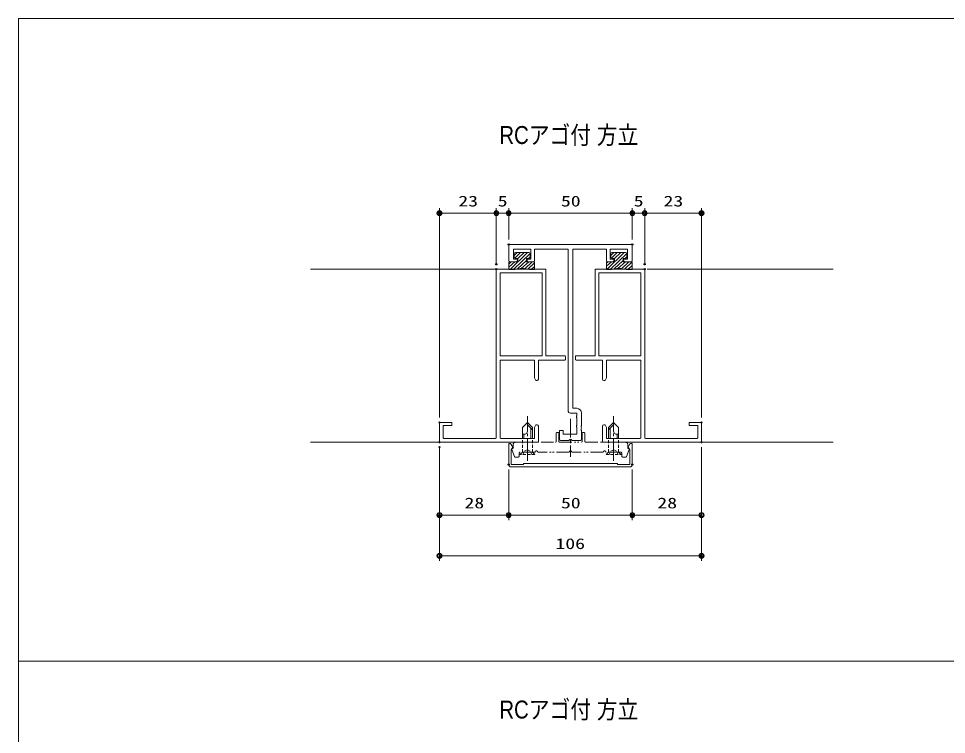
# Model space of a CAD drawing. Units: millimetres on the paper. Extents: x -395 to 395, y -281 to 281.
# Drawn here: x -395.3 to -20, y -8.6 to 281 of the extents above; entities that cross this region are included whole.
import ezdxf
from ezdxf.enums import TextEntityAlignment as Align

# ---------------------------------------------------------------- set-up
doc = ezdxf.new("R2010")
doc.units = ezdxf.units.MM
doc.header["$PDMODE"] = 32
doc.header["$PDSIZE"] = 0.5
for name, pattern in [('CHAIN2', [12, 9, -1, 1, -1]), ('DASHED1', [1.8, 1.2, -0.6]), ('DOUBLE_CHAIN1', [8.8, 5, -1, 0.6, -0.6, 0.6, -1])]:
    doc.linetypes.add(name, pattern=pattern)
for name, color, linetype, lineweight in [('0-0_USERZ', 3, 'Continuous', 9), ('0-1_F-1', 7, 'Continuous', 9), ('0-7_0', 7, 'Continuous', 9), ('0-A_PARTS3', 134, 'Continuous', 9), ('0-E_SUNPOU', 3, 'Continuous', 9), ('0-F_YKK_W1301', 4, 'Continuous', 9)]:
    doc.layers.add(name, color=color, linetype=linetype, lineweight=lineweight)
doc.layers.add('0-8_Defpoints', color=7, linetype='Continuous')
doc.styles.add('HG丸ｺﾞｼｯｸM-PRO', font='')
doc.styles.add('ＭＳ ゴシック', font='')
doc.styles.get('HG丸ｺﾞｼｯｸM-PRO').set_extended_font_data('HG丸ｺﾞｼｯｸM-PRO')
doc.styles.get('ＭＳ ゴシック').set_extended_font_data('MS Gothic')

# ---------------------------------------------------------------- blocks, each defined once
blk = doc.blocks.new('図枠')
at = {"layer": '0-1_F-1'}
blk.add_lwpolyline([(790.6, 0), (0, 0), (0, 562), (790.6, 562)], close=True, dxfattribs=at)
blk = doc.blocks.new('TWAKU_W')
at = {"layer": '0-0_USERZ', "color": 7}
blk.add_line((42.004, 33.2), (42.004, 26.2), dxfattribs=at)
at = {"layer": '0-7_0'}
for p, q in [((25, 1.8), (25, 70)), ((25, 70), (45.004, 70)), ((26.5, 35), (26.5, 68.5)), ((26.5, 68.5), (43.504, 68.5)), ((43.504, 68.5), (43.504, 35)), ((45.004, 70), (45.004, 35)), ((43.504, 35), (26.5, 35)), ((45.004, 35), (52.704, 35)), ((53.004, 34.7), (53.004, 33.5)), ((40.404, 33.2), (26.5, 33.2)), ((26.5, 33.2), (26.5, 1.8)), ((52.704, 33.2), (42.004, 33.2)), ((42.004, 33.2), (42.004, 25.5)), ((7, 8), (2, 8)), ((7, 6.8), (7, 8)), ((3.5, 6.8), (3.5, 1.8)), ((7, 6.8), (3.5, 6.8)), ((42.004, 6.5), (42.004, 0)), ((3.8, 1.5), (24.7, 1.5)), ((26.8, 1.5), (40.404, 1.5))]:
    blk.add_line(p, q, dxfattribs=at)
for points in [[(41.504, 25), (41.034, 25), (40.404, 26.091), (40.404, 33.2)], [(42.004, 0), (2, 0), (2, 8)], [(40.404, 1.5), (40.404, 5.909), (41.034, 7), (41.504, 7)]]:
    blk.add_lwpolyline(points, dxfattribs=at)
for centre, radius, start, end in [((52.704, 34.7), 0.3, 360, 90), ((52.704, 33.5), 0.3, 270, 0), ((41.504, 25.5), 0.5, 270, 0), ((41.504, 6.5), 0.5, 0, 90), ((3.8, 1.8), 0.3, 180, 270), ((24.7, 1.8), 0.3, 270, 0), ((26.8, 1.8), 0.3, 180, 270)]:
    blk.add_arc(centre, radius, start, end, dxfattribs=at)
blk = doc.blocks.new('DOT1')
at = {"layer": '0-7_0'}
blk.add_line((0, 0), (-1, 0), dxfattribs=at)
for radius in [0.5, 0.325]:
    blk.add_circle((0, 0), radius, dxfattribs=at)
blk = doc.blocks.new('K-732')
at = {"layer": '0-7_0'}
for p, q in [((0, 9.5), (0.8, 9.5)), ((0, 1), (0, 9.5)), ((0.8, 9.5), (1.91, 7.578)), ((1.91, 7.578), (1, 7.052)), ((48.09, 7.578), (49.2, 9.5)), ((49, 7.052), (48.09, 7.578)), ((49.2, 9.5), (50, 9.5)), ((50, 9.5), (50, 1)), ((1, 7.052), (1, 1)), ((49, 1), (49, 7.052)), ((1, 1), (6, 1)), ((49, 0), (1, 0)), ((6, 1.4), (6.718, 1.4)), ((6, 1), (6, 1.4)), ((6.718, 1.4), (44, 1.4)), ((44, 1.4), (44, 1)), ((44, 1), (49, 1))]:
    blk.add_line(p, q, dxfattribs=at)
for centre, start, end in [((1, 1), 180.00087, 270), ((49, 1), 270, 0)]:
    blk.add_arc(centre, 1, start, end, dxfattribs=at)
blk = doc.blocks.new('2K-64114')
at = {"layer": '0-7_0'}
for p, q in [((50, 79.3), (50, 72.8)), ((3, 72.3), (0.5, 72.3)), ((10, 72.3), (8, 72.3)), ((42, 72.3), (40, 72.3)), ((49.5, 72.3), (47, 72.3))]:
    blk.add_line(p, q, dxfattribs=at)
for points in [[(0, 72.8), (0, 79.3), (50, 79.3)], [(7.5, 72.8), (7.5, 73.3), (9, 73.3), (9, 77.37), (2, 77.37), (2, 73.3), (3.5, 73.3), (3.5, 72.8)], [(24.035, 12.1), (24.035, 77.37), (10.5, 77.37), (10.5, 72.8)], [(39.5, 72.8), (39.5, 77.37), (25.965, 77.37), (25.965, 13.03), (27.5, 13.03)], [(46.5, 72.8), (46.5, 73.3), (48, 73.3), (48, 77.37), (41, 77.37), (41, 73.3), (42.5, 73.3), (42.5, 72.8)], [(20.5, 0.5), (20.5, 4.1), (22, 4.1), (22, 2.5), (27.57, 2.5), (27.57, 5.357), (27.406, 5.554), (27.406, 6.046), (27.57, 6.243), (27.57, 9.157), (27.406, 9.354), (27.406, 9.846), (27.57, 10.043), (27.57, 11.1), (25.035, 11.1)], [(29.5, 11.03), (29.5, 5.958), (29.38, 5.775), (29.38, 5.225), (29.5, 5.042), (29.5, 4.958), (29.38, 4.775), (29.38, 4.225), (29.5, 4.042), (29.5, 0.5)], [(24.521, 0.143), (24.329, 0), (21, 0)], [(29, 0), (25.671, 0), (25.479, 0.143)]]:
    blk.add_lwpolyline(points, dxfattribs=at)
for centre, radius, start, end in [((0.5, 72.8), 0.5, 180, 270), ((3, 72.8), 0.5, 270, 0), ((8, 72.8), 0.5, 180, 270), ((10, 72.8), 0.5, 270, 0), ((40, 72.8), 0.5, 180, 270), ((42, 72.8), 0.5, 270, 0), ((47, 72.8), 0.5, 180, 270), ((49.5, 72.8), 0.5, 270, 0), ((25.035, 12.1), 1, 180, 270), ((27.5, 11.03), 2, 0, 90), ((21, 0.5), 0.5, 180, 270), ((25, 0), 0.5, 16.60155, 163.39845), ((29, 0.5), 0.5, 270, 0)]:
    blk.add_arc(centre, radius, start, end, dxfattribs=at)
blk = doc.blocks.new('YHO')
at = {"layer": '0-F_YKK_W1301'}
for p, q in [((-24.45, -10.05), (-17.35, -3.2)), ((-23.036, -10.05), (-16.315, -3.579)), ((-22.8, -4.408), (-21.592, -3.2)), ((-22.8, -5.1), (-22.8, -3.7)), ((-22.525, -5.547), (-20.178, -3.2)), ((-22.3, -3.2), (-19.55, -3.2)), ((-21.25, -5.686), (-18.764, -3.2)), ((-16.8, -3.2), (-19.55, -3.2)), ((-16.3, -5.1), (-16.3, -3.7)), ((14.65, -10.05), (21.75, -3.2)), ((16.064, -10.05), (22.785, -3.579)), ((16.3, -4.408), (17.508, -3.2)), ((16.3, -5.1), (16.3, -3.7)), ((16.575, -5.547), (18.922, -3.2)), ((16.8, -3.2), (19.55, -3.2)), ((17.85, -5.686), (20.336, -3.2)), ((22.3, -3.2), (19.55, -3.2)), ((22.8, -5.1), (22.8, -3.7)), ((-25, -10.05), (-25, -7)), ((-25, -8.022), (-23.978, -7)), ((-25, -9.129), (-22.564, -7)), ((-25, -7), (-21.25, -7)), ((-21.25, -5.6), (-22.3, -5.6)), ((-21.439, -9.867), (-17.85, -6.529)), ((-21.25, -7), (-21.25, -5.6)), ((-19.911, -9.754), (-16.907, -7)), ((-18.527, -9.784), (-15.493, -7)), ((-17.85, -5.6), (-16.8, -5.6)), ((-17.85, -7), (-17.85, -5.6)), ((-14.55, -7), (-17.85, -7)), ((-17.253, -9.925), (-14.55, -7.471)), ((-16.921, -5.6), (-16.3, -4.979)), ((-14.55, -10.05), (-14.55, -7)), ((14.55, -10.05), (14.55, -7)), ((14.55, -7.572), (15.122, -7)), ((14.55, -8.736), (16.536, -7)), ((14.55, -7), (17.85, -7)), ((17.85, -5.6), (16.8, -5.6)), ((17.661, -9.867), (21.25, -6.529)), ((17.85, -7), (17.85, -5.6)), ((19.189, -9.754), (22.193, -7)), ((20.573, -9.784), (23.607, -7)), ((21.25, -5.6), (22.3, -5.6)), ((21.25, -7), (21.25, -5.6)), ((25, -7), (21.25, -7)), ((21.847, -9.925), (25, -7.063)), ((22.179, -5.6), (22.8, -4.979)), ((25, -10.05), (25, -7)), ((-22.55, -10.05), (-25, -10.05)), ((-16.55, -10.05), (-14.55, -10.05)), ((-15.964, -10.05), (-14.55, -8.886)), ((16.55, -10.05), (14.55, -10.05)), ((22.55, -10.05), (25, -10.05)), ((23.136, -10.05), (25, -8.515)), ((0.001, -70.48), (0.001, -78.117)), ((0.001, -79.117), (0, -80.317)), ((0, -81.317), (0, -85.88))]:
    blk.add_line(p, q, dxfattribs=at)
at = {"layer": '0-F_YKK_W1301', "linetype": 'DOUBLE_CHAIN1'}
for p, q in [((-5.8, -79.7), (-5.8, -76.5)), ((-5.3, -76), (-5.2, -76)), ((-4.7, -76.5), (-4.7, -79.7)), ((4.7, -79.7), (4.7, -76.5)), ((5.2, -76), (5.3, -76)), ((5.8, -76.5), (5.8, -79.7)), ((-23.55, -82.302), (-23.35, -82.186)), ((-23.2, -81.927), (-23.2, -81)), ((-22.2, -80), (-20.7, -80)), ((-20.7, -80), (-6.1, -80)), ((-4.4, -80), (4.4, -80)), ((6.1, -80), (22.2, -80)), ((23.2, -81), (23.2, -81.927)), ((23.35, -82.186), (23.55, -82.302)), ((-22.716, -85.803), (-23.77, -82.906)), ((-21.2, -86), (-22.434, -86)), ((-20.7, -84.3), (-20.7, -85.5)), ((-14.471, -84), (-20.4, -84)), ((-0.671, -84), (-13.129, -84)), ((13.129, -84), (0.671, -84)), ((20.4, -84), (14.471, -84)), ((20.7, -85.5), (20.7, -84.3)), ((22.434, -86), (21.2, -86)), ((23.77, -82.906), (22.715, -85.802))]:
    blk.add_line(p, q, dxfattribs=at)
at = {"layer": '0-F_YKK_W1301'}
for centre, radius, start, end in [((-22.3, -3.7), 0.5, 90, 180), ((-16.8, -3.7), 0.5, 0, 90), ((16.8, -3.7), 0.5, 90, 180), ((22.3, -3.7), 0.5, 0, 90), ((-22.3, -5.1), 0.5, 180, 270), ((-16.8, -5.1), 0.5, 270, 360), ((16.8, -5.1), 0.5, 180, 270), ((22.3, -5.1), 0.5, 270, 360), ((-19.565, -24.75), 15, 89.94259, 101.47842), ((-19.535, -24.75), 15, 78.52158, 90.05735), ((19.535, -24.75), 15, 89.94259, 101.47842), ((19.565, -24.75), 15, 78.52158, 90.05735)]:
    blk.add_arc(centre, radius, start, end, dxfattribs=at)
at = {"layer": '0-F_YKK_W1301', "linetype": 'DOUBLE_CHAIN1'}
for centre, radius, start, end in [((-5.3, -76.5), 0.5, 90, 180), ((-5.2, -76.5), 0.5, 0, 90), ((5.2, -76.5), 0.5, 90, 180), ((5.3, -76.5), 0.5, 0, 90), ((-23.3, -82.735), 0.5, 119.99993, 199.99625), ((-23.5, -81.927), 0.3, 300.02532, 359.99709), ((-22.2, -81), 1, 90, 180), ((-6.1, -79.7), 0.3, 270, 360), ((-4.4, -79.7), 0.3, 180, 270), ((4.4, -79.7), 0.3, 270, 360), ((6.1, -79.7), 0.3, 180, 270), ((22.2, -81), 1, 0, 90), ((23.5, -81.927), 0.3, 180, 240.01506), ((23.3, -82.735), 0.5, 340.00375, 60.00007), ((-22.434, -85.7), 0.3, 199.9968, 270), ((-21.2, -85.5), 0.5, 270, 359.99999), ((-20.4, -84.3), 0.3, 90, 180), ((-14.471, -83.8), 0.2, 270, 343.39706), ((-13.8, -84), 0.5, 16.6061, 163.4019), ((-13.129, -83.8), 0.2, 196.60294, 270), ((-0.671, -83.8), 0.2, 270, 343.39706), ((0, -84), 0.5, 16.5981, 163.3939), ((0.671, -83.8), 0.2, 196.60294, 270), ((13.129, -83.8), 0.2, 270, 343.39706), ((13.8, -84), 0.5, 16.5981, 163.3939), ((14.471, -83.8), 0.2, 196.60294, 270), ((20.4, -84.3), 0.3, 0, 90), ((21.2, -85.5), 0.5, 180, 270), ((22.434, -85.7), 0.3, 270, 339.98725)]:
    blk.add_arc(centre, radius, start, end, dxfattribs=at)
at = {"layer": '0-F_YKK_W1301'}
for name, p in [('2K-64114', (-25, -79.3)), ('K-732', (-25, -90))]:
    blk.add_blockref(name, p, dxfattribs=at)
blk = doc.blocks.new('U150')
at = {"layer": '0-A_PARTS3', "linetype": 'CHAIN2'}
blk.add_line((-2.5, 0), (15.5, 0), dxfattribs=at)
at = {"layer": '0-A_PARTS3', "linetype": 'DASHED1'}
for p, q in [((0, 3), (1, 2)), ((1, 2), (6.5, 2)), ((1, -2), (6.5, -2))]:
    blk.add_line(p, q, dxfattribs=at)
at = {"layer": '0-A_PARTS3'}
for p, q in [((6.5, 2), (11, 2)), ((6.5, 1.4), (10.6, 1.4)), ((10, 2), (12, 0)), ((11, 2), (13, 0)), ((11, -2), (13, 0)), ((6.5, -1.4), (8.2, -1.4)), ((6.5, -2), (11, -2)), ((8.2, -1.4), (8.2, -2))]:
    blk.add_line(p, q, dxfattribs=at)
at = {"layer": '0-A_PARTS3', "linetype": 'DASHED1'}
for points in [[(0, 3), (0, -3), (1, -2), (1, 2)], [(0, 1.8), (1.343, 1.145), (1.952, 0)], [(0, -1.8), (1.343, -1.145), (1.952, 0)]]:
    blk.add_lwpolyline(points, dxfattribs=at)
at = {"layer": '0-A_PARTS3'}
blk.add_arc((9.532, -1.333), 1.333, 90, 182.86598, dxfattribs=at)

msp = doc.modelspace()

# ---------------------------------------------------------------- linework, layer by layer
at = {"layer": '0-0_USERZ'}
for p, q in [((-225.054, 119.588), (-225.054, 204.256)), ((-202.051, 181.588), (-202.051, 204.256)), ((-202.051, 183.588), (-202.051, 204.256)), ((-197.047, 191.588), (-197.047, 204.256)), ((-197.047, 191.588), (-197.047, 204.256)), ((-147.047, 191.588), (-147.047, 204.256)), ((-147.047, 191.588), (-147.047, 204.256)), ((-142.043, 181.588), (-142.043, 204.256)), ((-142.043, 183.588), (-142.043, 204.256)), ((-119.04, 119.588), (-119.04, 204.256)), ((-204.051, 202.256), (-223.054, 202.256)), ((-200.051, 202.256), (-199.047, 202.256)), ((-195.047, 202.256), (-149.047, 202.256)), ((-144.043, 202.256), (-145.047, 202.256)), ((-140.043, 202.256), (-121.04, 202.256)), ((-277.228, 179.588), (-201.051, 179.588)), ((-65.865, 179.588), (-141.043, 179.588)), ((-277.228, 109.588), (-224.051, 109.588)), ((-65.865, 109.588), (-119.043, 109.588)), ((-225.051, 105.588), (-225.051, 78.124)), ((-119.043, 107.588), (-119.043, 78.124)), ((-197.047, 98.588), (-197.047, 78.124)), ((-197.047, 98.588), (-197.047, 78.124)), ((-147.047, 98.588), (-147.047, 78.124)), ((-147.047, 98.588), (-147.047, 78.124)), ((-199.047, 80.124), (-223.051, 80.124)), ((-149.047, 80.124), (-195.047, 80.124)), ((-121.043, 80.124), (-145.047, 80.124))]:
    msp.add_line(p, q, dxfattribs=at)
at = {"layer": '0-0_USERZ', "color": 7}
msp.add_line((395.3, 21), (-395.3, 21), dxfattribs=at)
at = {"layer": '0-8_Defpoints'}
for p in [(-225.054, 202.256), (-197.047, 202.256), (-147.047, 202.256), (-119.04, 202.256), (-197.047, 189.588), (-147.047, 189.588), (-202.051, 181.588), (-142.043, 181.588), (-202.051, 179.588), (-142.043, 179.588), (-225.054, 117.588), (-119.04, 117.588), (-225.051, 109.588), (-119.043, 109.588), (-119.043, 109.588), (-225.051, 107.588), (-197.047, 100.588), (-147.047, 100.588), (-225.051, 80.124), (-197.047, 80.124), (-147.047, 80.124), (-119.043, 63.65)]:
    msp.add_point(p, dxfattribs=at)
at = {"layer": '0-E_SUNPOU'}
for p, q in [((-225.051, 107.588), (-225.051, 61.65)), ((-119.043, 107.588), (-119.043, 61.65)), ((-223.051, 63.65), (-121.043, 63.65))]:
    msp.add_line(p, q, dxfattribs=at)

# ---------------------------------------------------------------- block references
at = {"layer": '0-0_USERZ'}
for name, p in [('図枠', (-395.3, -281)), ('TWAKU_W', (-227.051, 109.588))]:
    msp.add_blockref(name, p, dxfattribs=at)
at = {"layer": '0-0_USERZ', "xscale": 2, "yscale": 2, "rotation": 180}
for p in [(-225.054, 202.256), (-202.051, 202.256), (-197.047, 202.256), (-147.047, 202.256), (-142.043, 202.256), (-225.051, 80.124), (-197.047, 80.124), (-147.047, 80.124)]:
    msp.add_blockref('DOT1', p, dxfattribs=at)
at = {"layer": '0-0_USERZ', "xscale": 2, "yscale": 2}
for p in [(-202.051, 202.256), (-197.047, 202.256), (-147.047, 202.256), (-142.043, 202.256), (-119.04, 202.256), (-197.047, 80.124), (-147.047, 80.124), (-119.043, 80.124)]:
    msp.add_blockref('DOT1', p, dxfattribs=at)
at = {"layer": '0-0_USERZ', "xscale": -1}
msp.add_blockref('TWAKU_W', (-117.043, 109.588), dxfattribs=at)
at = {"layer": '0-A_PARTS3', "xscale": -1, "rotation": 270}
msp.add_blockref('U150', (-189.482, 104.588), dxfattribs=at)
at = {"layer": '0-A_PARTS3', "rotation": 90}
msp.add_blockref('U150', (-154.611, 104.588), dxfattribs=at)
at = {"layer": '0-E_SUNPOU'}
msp.add_blockref('YHO', (-172.047, 189.588), dxfattribs=at)
at = {"layer": '0-E_SUNPOU', "xscale": 2, "yscale": 2, "rotation": 180}
msp.add_blockref('DOT1', (-225.051, 63.65), dxfattribs=at)
at = {"layer": '0-E_SUNPOU', "xscale": 2, "yscale": 2}
msp.add_blockref('DOT1', (-119.043, 63.65), dxfattribs=at)

# ---------------------------------------------------------------- texts
at = {"layer": '0-0_USERZ', "color": 6, "style": 'HG丸ｺﾞｼｯｸM-PRO', "width": 0.85}
for p in [(-200.828, 228.079), (-200.828, -4.359)]:
    msp.add_text('RCアゴ付 方立', height=7.251, dxfattribs=at).set_placement(p, align=Align.BOTTOM_LEFT)
at = {"layer": '0-0_USERZ', "style": 'ＭＳ ゴシック', "width": 1.35}
for s, p in [('23', (-217.409, 203.673)), ('5', (-201.477, 203.673)), ('50', (-175.904, 203.673)), ('5', (-146.473, 203.673)), ('23', (-134.398, 203.673)), ('28', (-214.906, 81.541)), ('50', (-175.904, 81.541)), ('28', (-136.902, 81.541))]:
    msp.add_text(s, height=4.333, dxfattribs=at).set_placement(p, align=Align.BOTTOM_LEFT)
at = {"layer": '0-E_SUNPOU', "style": 'ＭＳ ゴシック', "width": 1.35}
msp.add_text('106', height=4.333, dxfattribs=at).set_placement((-178.122, 65.068), align=Align.BOTTOM_LEFT)

doc.saveas('drawing.dxf')
